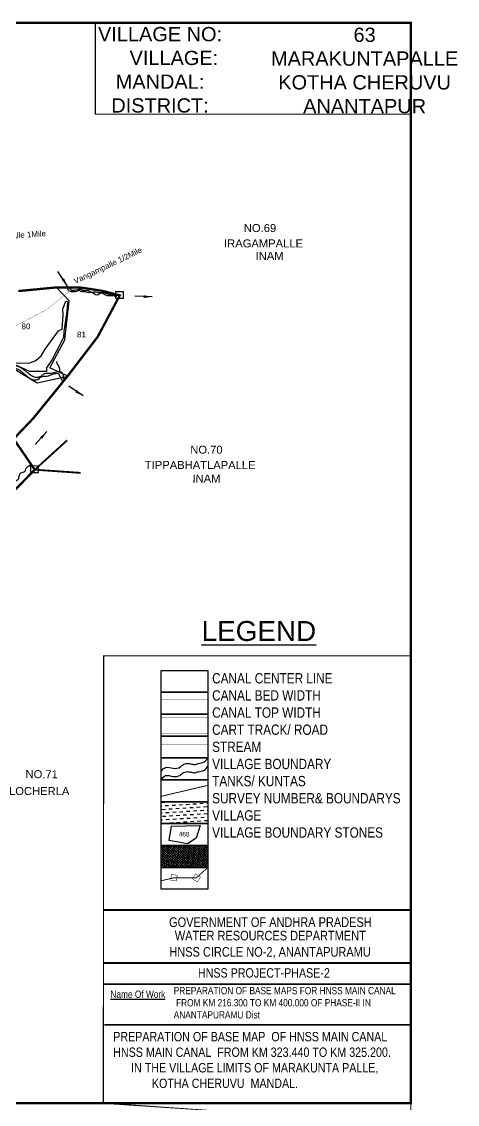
# Model space of a CAD drawing. Header units: feet. Extents: x 788962 to 797078, y 1567318 to 1575139.
# Drawn here: x 795175 to 797078, y 1567318 to 1572051 of the extents above; entities that cross this region are included whole.
import ezdxf
from ezdxf.enums import TextEntityAlignment as Align

# ---------------------------------------------------------------- set-up
doc = ezdxf.new("R2010")
doc.units = ezdxf.units.FT
doc.header["$LTSCALE"] = 15
doc.header["$MEASUREMENT"] = 0
doc.linetypes.add('ACAD_ISO02W100', pattern=[15, 12, -3])
doc.linetypes.add('HIDDEN2', pattern=[0.1875, 0.125, -0.0625])
for name, color, linetype in [('CANAL1', 7, 'Continuous'), ('CSMark', 72, 'Continuous'), ('FRAME 025', 7, 'Continuous'), ('HILL', 17, 'Continuous'), ('PLOT', 7, 'Continuous'), ('PLOT NO', 7, 'Continuous'), ('ROADS', 6, 'Continuous'), ('TABLE', 7, 'Continuous'), ('tank', 4, 'Continuous'), ('TANKS-STREAM', 4, 'Continuous'), ('text1', 7, 'Continuous'), ('text2', 7, 'Continuous'), ('TITLEBLOCK', 7, 'Continuous'), ('VILLAGE', 30, 'Continuous'), ('VILLAGE STONES', 240, 'Continuous')]:
    doc.layers.add(name, color=color, linetype=linetype)
doc.layers.add('VILLAGE BOUNDRY', color=5, linetype='HIDDEN2', lineweight=100)
doc.styles.add('A', font='arial.ttf')
doc.styles.add('ARIALN', font='ARIALN.TTF')
doc.styles.get("Standard").update_dxf_attribs({"font": 'arial.ttf'})
doc.linetypes.add('DOTS', pattern='A,1e-06,-3,["●",Standard,S=3,R=0,X=-1.25,Y=-1.25],-3', length=6.000001)
doc.dimstyles.get("Standard").update_dxf_attribs({"dimtxt": 0.18, "dimasz": 37, "dimexe": 0.18, "dimexo": 0.0625, "dimgap": 0.09, "dimtad": 0, "dimtih": 1, "dimtoh": 1, "dimdec": 4, "dimzin": 0, "dimdsep": 46, "dimtxsty": 'Standard', "dimcen": 0.09, "dimadec": 0, "dimazin": 0, "dimtfac": 1, "dimtdec": 4, "dimtofl": 0, "dimtmove": 0, "dimatfit": 3, "dimfxl": 1, "dimtolj": 1, "dimtzin": 0, "dimarcsym": 0})

msp = doc.modelspace()

# ---------------------------------------------------------------- hatches: boundary and pattern name
at = {"layer": 'tank'}
h = msp.add_hatch(dxfattribs=at)
h.set_pattern_fill('DASH', color=256, scale=121.5050865233713, angle=3.540536199359491, style=0)
h.set_pattern_definition([(3.540536199359491, (22501.85780863417, -128490.6720829196), (14.22120840129349, 16.09708578290969), [15.18813581542142, -15.18813581542142])])
h.paths.add_polyline_path([(795784.7805365204, 1568641.133295645), (795988.8057949289, 1568641.133295645), (795988.8057949289, 1568545.468359856), (795784.7805365204, 1568545.468359856)])
at = {"layer": 'VILLAGE', "linetype": 'Continuous'}
h = msp.add_hatch(dxfattribs=at)
h.set_pattern_fill('SACNCR', color=256, scale=81.61089573577246, angle=1.530319929093559, style=0)
h.set_pattern_definition([(46.53031992909356, (22501.85780863417, -128490.6720829196), (-5.552641114305069, 5.263678017331533), []), (46.53031992909356, (22507.26596822147, -128490.5276013706), (-5.552641114305069, 5.263678017331533), [0, -7.651021475228668])])
h.paths.add_polyline_path([(795784.7805365204, 1568449.803424066), (795988.8057949289, 1568449.803424066), (795988.8057949289, 1568354.138488277), (795784.7805365204, 1568354.138488277)])

# ---------------------------------------------------------------- linework, layer by layer
at = {"layer": 'CANAL1', "color": 5, "const_width": 10}
msp.add_lwpolyline([(788967.1995538648, 1572046.297936659), (796875.0308282932, 1572046.297936659), (796875.0308282932, 1567323.206354718), (788967.1995538648, 1567323.206354718)], close=True, dxfattribs=at)
at = {"layer": 'CANAL1', "color": 5}
msp.add_lwpolyline([(788967.1995538648, 1572046.297936659), (796875.0308282932, 1572046.297936659), (796875.0308282932, 1567323.206354718), (788967.1995538648, 1567323.206354718)], close=True, dxfattribs=at)
at = {"layer": 'CANAL1', "color": 1, "linetype": 'HIDDEN2', "ltscale": 100, "const_width": 1}
msp.add_lwpolyline([(795784.7805365204, 1569167.290442488), (795988.8057949289, 1569167.290442488)], dxfattribs=at)
at = {"layer": 'CANAL1', "color": 5, "ltscale": 100, "const_width": 1}
for points in [[(795988.8057949289, 1569086.625506698), (795784.7805365204, 1569086.625506698)], [(795988.8057949289, 1569056.625506698), (795784.7805365204, 1569056.625506698)]]:
    msp.add_lwpolyline(points, dxfattribs=at)
at = {"layer": 'CANAL1', "color": 1, "ltscale": 100, "const_width": 1}
for points in [[(795988.8057949289, 1569010.960570909), (795784.7805365204, 1569010.960570909)], [(795988.8057949289, 1568940.960570909), (795784.7805365204, 1568940.960570909)]]:
    msp.add_lwpolyline(points, dxfattribs=at)
at = {"layer": 'CSMark', "color": 5, "const_width": 5}
msp.add_lwpolyline([(795533.4158324776, 1569278.878862076), (796875.0308282906, 1569278.878862076), (796875.0308282932, 1567323.206354718), (795531.5934888867, 1567323.31950051)], close=True, dxfattribs=at)
at = {"layer": 'FRAME 025', "lineweight": -3, "const_width": 8.161089573577247}
for points in [[(795531.8347112386, 1568168.144215062), (796875.2720506451, 1568168.144215062)], [(795531.5934888867, 1567936.422130934), (796875.0308282932, 1567936.422130934)], [(795531.5934888867, 1567843.747011392), (796875.0308282932, 1567843.747011392)], [(795535.9289439004, 1567665.618434207), (796879.3662833069, 1567665.618434207)]]:
    msp.add_lwpolyline(points, dxfattribs=at)
at = {"layer": 'HILL'}
msp.add_lwpolyline([(795133.992185702, 1570556.769527), (795159.0449763018, 1570560.200463217), (795206.4766668759, 1570557.667752717), (795236.6462428631, 1570569.934333311), (795260.6648037704, 1570591.109031936), (795277.8446815005, 1570619.82418206), (795336.4973132743, 1570699.937477027), (795351.1661861863, 1570706.371095091), (795356.8798828784, 1570768.800881713), (795354.6706428499, 1570796.380192204), (795368.2897494574, 1570828.868928289), (795376.7006000542, 1570825.912996386), (795373.6722187421, 1570809.254145775), (795372.8775744986, 1570783.603953563), (795358.8742524913, 1570696.133718483), (795357.1482576632, 1570670.282809848), (795326.306448154, 1570608.195844476), (795308.8208738839, 1570575.091633619), (795283.3993736177, 1570537.222909425), (795283.373026541, 1570522.170134639), (795211.0378889843, 1570522.296743815), (795133.992185702, 1570556.769527)], dxfattribs=at)
at = {"layer": 'PLOT'}
msp.add_lwpolyline([(795084.3866898047, 1570567.875306311), (795242.0978905979, 1570472.634619714), (795375.8408441863, 1570502.025981591), (795298.3519386497, 1570537.838902046), (795362.9431352713, 1570660.124882446), (795382.3728736182, 1570831.270109458), (795326.783620457, 1570889.448906301)], dxfattribs=at)
at = {"layer": 'PLOT NO'}
for points in [[(795784.7805365204, 1569215.122910382), (795988.8057949289, 1569215.122910382), (795988.8057949289, 1569119.457974593), (795784.7805365204, 1569119.457974593)], [(795784.7805365204, 1569119.457974593), (795988.8057949289, 1569119.457974593), (795988.8057949289, 1569023.793038803), (795784.7805365204, 1569023.793038803)], [(795784.7805365204, 1569023.793038803), (795988.8057949289, 1569023.793038803), (795988.8057949289, 1568928.128103014), (795784.7805365204, 1568928.128103014)], [(795784.7805365204, 1568928.128103014), (795988.8057949289, 1568928.128103014), (795988.8057949289, 1568832.463167225), (795784.7805365204, 1568832.463167225)], [(795784.7805365204, 1568832.463167225), (795988.8057949289, 1568832.463167225), (795988.8057949289, 1568736.798231435), (795784.7805365204, 1568736.798231435)], [(795784.7805365204, 1568736.798231435), (795988.8057949289, 1568736.798231435), (795988.8057949289, 1568641.133295645), (795784.7805365204, 1568641.133295645)], [(795784.7805365204, 1568641.133295645), (795988.8057949289, 1568641.133295645), (795988.8057949289, 1568545.468359856), (795784.7805365204, 1568545.468359856)], [(795784.7805365204, 1568545.468359856), (795988.8057949289, 1568545.468359856), (795988.8057949289, 1568449.803424066), (795784.7805365204, 1568449.803424066)], [(795784.7805365204, 1568449.803424066), (795988.8057949289, 1568449.803424066), (795988.8057949289, 1568354.138488277), (795784.7805365204, 1568354.138488277)], [(795784.7805365204, 1568354.138488277), (795988.8057949289, 1568354.138488277), (795988.8057949289, 1568258.473552487), (795784.7805365204, 1568258.473552487)]]:
    msp.add_lwpolyline(points, close=True, dxfattribs=at)
msp.add_lwpolyline([(795818.9497741478, 1568471.139258433), (795829.4076714076, 1568534.198600756), (795955.3732362397, 1568536.995627078), (795937.1780279428, 1568481.751271335), (795899.1486271799, 1568456.442480877), (795818.9497741478, 1568471.139258433)], dxfattribs=at)
at = {"layer": 'PLOT NO', "color": 4}
for points in [[(795784.7805365204, 1568773.259405982), (795803.5045038182, 1568791.287803764), (795836.2837185182, 1568787.478838767), (795868.300854791, 1568793.57291345), (795877.7026341541, 1568801.190619017), (795899.3018864945, 1568808.554273891), (795916.3267935417, 1568805.761062817), (795933.0976744464, 1568803.983605665), (795945.8027310255, 1568808.046396929), (795972.2298861188, 1568815.156001109), (795988.8057949289, 1568832.463167225)], [(795784.7805365204, 1568737.434255875), (795803.5045038182, 1568755.462653657), (795836.2837185182, 1568751.65368866), (795868.300854791, 1568757.747763344), (795877.7026341541, 1568765.365468911), (795899.3018864945, 1568772.729123784), (795916.3267935417, 1568769.93591271), (795933.0976744464, 1568768.158455559), (795945.8027310255, 1568772.221246823), (795972.2298861188, 1568779.330851002), (795988.8057949289, 1568796.638017118)]]:
    msp.add_spline(points, degree=3, dxfattribs=at)
at = {"layer": 'ROADS', "linetype": 'DOTS', "ltscale": 0.3, "const_width": 1}
for points in [[(795385.7918238464, 1570874.967767698), (795286.4815591366, 1570793.89316795), (795087.9622724719, 1570689.61940649), (794952.9940911046, 1570607.494219476), (794825.573797787, 1570575.651186356), (794623.6025045376, 1570436.984969716), (794459.0055216601, 1570337.644336409), (794393.3061933196, 1570326.044175344), (794334.5864079725, 1570281.629395269), (794169.4219924882, 1570212.647827), (794133.3934054889, 1570174.16194582), (794072.8274099451, 1570147.984594991), (793955.2022881663, 1570094.747622137), (793920.0875906864, 1570077.286820255), (793866.5015975554, 1570030.070549937), (793834.922905326, 1570028.373603212)], [(795784.7805365204, 1568890.295635119), (795988.8057949289, 1568890.295635119)]]:
    msp.add_lwpolyline(points, dxfattribs=at)
at = {"layer": 'ROADS', "linetype": 'HIDDEN2', "ltscale": 10, "const_width": 1}
msp.add_lwpolyline([(795784.7805365204, 1568870.295635119), (795988.8057949289, 1568870.295635119)], dxfattribs=at)
at = {"layer": 'TANKS-STREAM'}
for points in [[(795590.0719947299, 1570850.470004264), (795568.3670855657, 1570852.25040794), (795550.5366157251, 1570852.86242128), (795534.2667860091, 1570859.279794077), (795522.2580262388, 1570863.947271984), (795512.7533284065, 1570859.704636723), (795504.2184264777, 1570855.847538171), (795477.9799367196, 1570867.527362332), (795467.123556529, 1570866.191161876), (795457.825559183, 1570869.305075495), (795445.6168762263, 1570870.48805337), (795432.0548165453, 1570873.609430436), (795421.2062876126, 1570876.726057971), (795415.382825805, 1570871.702581293), (795405.4952822615, 1570870.171067991), (795393.0913628323, 1570870.579989492), (795382.8232881874, 1570873.114796624), (795375.2880021093, 1570886.680151419)], [(795383.3957254313, 1570885.894885557), (795390.1686512427, 1570879.687752397), (795397.1421205667, 1570877.352328935), (795413.0374613309, 1570878.486115956), (795424.0900372094, 1570881.177198938), (795431.4575921934, 1570882.519529335), (795440.5600715897, 1570878.437942756), (795448.6954660349, 1570875.519657731), (795455.6747534432, 1570876.475456967), (795463.4279225032, 1570876.655503568), (795471.1749919606, 1570873.350687481), (795477.7577642334, 1570869.27351118), (795495.0095315232, 1570870.211330355), (795515.5485065492, 1570866.690530748), (795528.5372280908, 1570868.216616016), (795541.6408367745, 1570864.300533335), (795558.8820993069, 1570859.236709559), (795573.8052721457, 1570858.629761497), (795590.2753065255, 1570855.890505316)], [(794399.8155635168, 1570510.721310869), (794413.5696208155, 1570512.362161276), (794417.7366565136, 1570512.354867656), (794427.3208213957, 1570512.338092362), (794437.7419671862, 1570514.401007489), (794448.5805967911, 1570516.879446373), (794464.4131009162, 1570515.603041285), (794474.827018751, 1570513.503634858), (794493.9916484393, 1570511.388935345), (794509.4074547358, 1570510.113259609), (794522.7469998042, 1570513.003528783), (794529.8433053991, 1570520.067059788), (794536.1018441409, 1570524.634670667), (794552.7772148481, 1570528.76779434), (794565.6920482282, 1570527.080265011), (794579.4454344063, 1570528.304885512), (794591.539257226, 1570533.694744975), (794609.0407382635, 1570533.664111894), (794621.1236330108, 1570532.810477475), (794637.7924469648, 1570533.197556307), (794655.7215538212, 1570539.409640949), (794671.967841644, 1570536.467587289), (794690.7216017655, 1570537.683455567), (794722.3931093976, 1570538.876713736), (794781.5369837097, 1570534.113160572), (794808.6147658747, 1570529.966597778), (794823.7854722512, 1570522.356611228), (794832.3951386231, 1570517.627516924), (794845.1104235506, 1570513.916028545), (794862.1436356312, 1570515.320919266), (794871.7979126269, 1570521.247782354), (794884.1168058871, 1570525.530332978), (794901.5589080958, 1570526.114683738), (794922.0132930327, 1570527.140885745), (794945.2128897402, 1570534.683712231), (794963.8851205877, 1570534.651029971), (794985.6200956156, 1570526.004761847), (795011.2593866643, 1570520.630980449), (795027.069702285, 1570526.75203631), (795048.4280163265, 1570537.372461756), (795070.7979370066, 1570539.792803609), (795131.8832843722, 1570539.00720727), (795147.3885441482, 1570546.459496146), (795169.840425539, 1570539.714489768), (795182.4774575034, 1570531.181293787), (795199.2398888298, 1570519.28802279), (795217.629920601, 1570503.89455556), (795246.7946178393, 1570496.879893182), (795263.3326659226, 1570504.330397758), (795274.7089723401, 1570513.079469333), (795297.4339334945, 1570514.845085595), (795320.6794376835, 1570518.930972343), (795347.5347638556, 1570520.173522835), (795354.7467910013, 1570510.102360113), (795358.0736592804, 1570493.074359222), (795360.3848360507, 1570485.848792461)], [(795353.904471724, 1570471.417092177), (795351.3491064172, 1570486.638350624), (795341.8235879691, 1570502.645528424), (795338.7359999826, 1570508.840828283), (795318.8588951472, 1570511.45473092), (795301.8084870487, 1570506.326328139), (795291.2136149566, 1570501.444556014), (795263.8400602408, 1570499.171263316), (795255.5712619275, 1570495.574975568), (795248.0712006387, 1570488.624488016), (795238.5104711014, 1570484.514648621), (795179.2688684178, 1570516.397659033), (795165.3462251738, 1570528.028053043), (795138.7631332634, 1570534.780266932), (795124.5538101237, 1570530.162727696), (795109.3094990095, 1570524.25744428), (795083.7478523944, 1570524.560115048), (795062.8347992996, 1570525.370438848), (795043.7259800729, 1570524.372236006), (795027.189286319, 1570517.695495266), (795019.6901278617, 1570511.260819066), (794975.6067188599, 1570518.807062458), (794950.566969568, 1570522.203744145), (794928.100585172, 1570520.695605162), (794914.4063879953, 1570515.303421492), (794873.6067501693, 1570513.311535116), (794866.3653230508, 1570506.618524744), (794861.7109183318, 1570502.757980803), (794843.6335331242, 1570500.98425323), (794819.6369548675, 1570510.311074781), (794802.6163408274, 1570522.204797678), (794772.4160893337, 1570527.673786996), (794747.3700200975, 1570527.459719006), (794697.3851840879, 1570532.705454488), (794674.3974685678, 1570528.361186659), (794650.6428217274, 1570528.402764741), (794634.6324247125, 1570527.399138688), (794610.0932409664, 1570521.76803068), (794576.7864416532, 1570522.600070826), (794566.198792337, 1570521.844859731), (794535.9953808916, 1570525.508485912)], [(795327.3095469112, 1570565.646706672), (795328.110370971, 1570560.386330012), (795330.5318459912, 1570555.527622636), (795333.3583067898, 1570550.668229811), (795340.2134403941, 1570533.665648062), (795340.6078051612, 1570527.59690076), (795340.5964761398, 1570521.124334215)], [(795216.6145946485, 1570113.534394511), (795194.5921487659, 1570099.412611911), (795191.1625743094, 1570095.0240477), (795188.2116089667, 1570084.775184045), (795170.1109063702, 1570076.994289319), (795162.2647410792, 1570062.847693781), (795158.3284113457, 1570048.205987781), (795136.3127452801, 1570037.990493331), (795126.0292071527, 1570027.754463977), (795116.1652039397, 1570009.495053943), (795090.7216726941, 1569995.867549742), (795078.9588346983, 1569978.309823423), (795069.6520570436, 1569967.583794005), (795049.1089111113, 1569960.783755177), (795033.935300947, 1569949.579704128), (795024.1328785385, 1569934.94826563), (795007.9850144654, 1569925.699081541), (794990.3748861236, 1569918.893885608), (794983.0252202862, 1569909.141011486), (794972.7510833642, 1569904.276136978), (794957.0945907925, 1569896.490940715), (794952.0336389765, 1569900.660986402), (794920.7292003796, 1569889.973459789), (794908.9817461187, 1569881.204864031), (794880.1325706984, 1569876.860792094), (794860.5636786338, 1569868.105862902), (794856.6307674944, 1569855.417289225), (794852.7021296489, 1569845.170160207), (794844.8627441747, 1569834.929852819), (794840.4393161521, 1569821.265556846), (794836.0149760992, 1569807.112995444), (794827.6782365127, 1569791.99067771), (794817.8102410866, 1569773.188875365), (794809.4675189297, 1569754.648558512), (794800.6488090474, 1569743.433407798), (794794.2810890068, 1569736.120243697), (794785.4665949653, 1569727.346514339), (794769.3178762336, 1569717.609041319), (794766.8659743209, 1569713.218765874), (794761.9579545731, 1569701.996746823), (794752.6614901948, 1569697.130161082), (794742.3711148383, 1569682.987843678)]]:
    msp.add_spline(points, degree=3, dxfattribs=at)
at = {"layer": 'VILLAGE BOUNDRY', "lineweight": -2, "ltscale": 10, "const_width": 10}
msp.add_lwpolyline([(795160.5227788596, 1570873.564121826), (795326.783620457, 1570889.448906301), (795436.2123990409, 1570888.466735339), (795527.852587658, 1570874.443745178), (795603.4397329187, 1570854.569629656), (795507.1991231551, 1570673.900884324), (795375.8408441863, 1570502.025981591), (795225.6437881002, 1570317.36979797), (795139.8227298841, 1570227.333496072), (795232.0203390387, 1570092.669565417), (795102.9850081757, 1569960.468491691)], dxfattribs=at)
at = {"layer": 'VILLAGE BOUNDRY', "ltscale": 10, "const_width": 8}
for points in [[(795229.4057839608, 1570089.990865046), (795373.8807227666, 1570221.446492218)], [(795232.0203390387, 1570092.669565417), (795432.5131328978, 1570078.635700444)]]:
    msp.add_lwpolyline(points, dxfattribs=at)
at = {"layer": 'VILLAGE BOUNDRY', "linetype": 'ACAD_ISO02W100', "ltscale": 2, "const_width": 4}
for points in [[(795784.7805365204, 1568664.986007568), (795988.8057949289, 1568712.875461068)], [(795784.7805365204, 1568295.583281949), (795841.1936407816, 1568308.859674968), (795938.7949840145, 1568308.859674968), (795988.8057949289, 1568354.138488277)]]:
    msp.add_lwpolyline(points, dxfattribs=at)
at = {"layer": 'VILLAGE STONES', "color": 5, "const_width": 5}
msp.add_lwpolyline([(796875.0308282932, 1572046.297936659), (795496.905539468, 1572046.297936659), (795496.905539468, 1571646.555164911), (796875.0308282932, 1571646.555164911)], close=True, dxfattribs=at)
at = {"layer": 'VILLAGE STONES'}
for points in [[(795586.7545302834, 1570872.19776588), (795618.3695403658, 1570872.142429697), (795618.3157811661, 1570841.428391235), (795586.7007710837, 1570841.483727417)], [(795215.3351364036, 1570110.297701641), (795246.9501464857, 1570110.242365458), (795246.896387286, 1570079.528326995), (795215.2813772038, 1570079.583663178)]]:
    msp.add_lwpolyline(points, close=True, dxfattribs=at)
at = {"layer": 'VILLAGE STONES', "const_width": 2.031935306974033}
for points in [[(795828.9829068899, 1568322.819235537), (795854.2277813375, 1568320.023661407), (795851.4322072077, 1568294.778786959), (795826.1873327603, 1568297.574361089)], [(795921.0673073365, 1568304.119876065), (795934.861472982, 1568325.446852286), (795956.188449203, 1568311.65268664), (795942.3942835573, 1568290.32571042)]]:
    msp.add_lwpolyline(points, close=True, dxfattribs=at)

# ---------------------------------------------------------------- texts
at = {"layer": 'PLOT NO'}
for s, height, rotation, p in [('80', 25, 359.8997145192541, (795193.4814263643, 1570719.234006325)), ('81', 25, 359.8997145192541, (795436.0861628497, 1570683.545926486)), ('468', 20, 358.6877058951246, (795884.7979521597, 1568499.383155484))]:
    msp.add_text(s, height=height, rotation=rotation, dxfattribs=at).set_placement(p, align=Align.MIDDLE_CENTER)
at = {"layer": 'TABLE', "extrusion": (0.000201441454039347, 0.004806825185374129, 0.9999884268595202), "style": 'A'}
msp.add_text('%%ULEGEND', height=87.15443580657487, rotation=359.9999445037521, dxfattribs=at).set_placement((796211.347042608, 1569368.622848915, 7704.161454182771), align=Align.MIDDLE)
at = {"layer": 'text2'}
for s, rotation, p in [('Vangampalle 1Mile', 4.189659263791971, (794985.6847681402, 1571091.998243021)), ('Vangampalle 1/2Mile', 25.60173208544975, (795409.7343826514, 1570903.906240758))]:
    msp.add_text(s, height=25, rotation=rotation, dxfattribs=at).set_placement(p)
at = {"layer": 'TITLEBLOCK', "extrusion": (0.000201441454039347, 0.004806825185374129, 0.9999884268595202), "style": 'ARIALN'}
for s, height, rotation, p in [('GOVERNMENT OF ANDHRA PRADESH ', 41.9008035078725, 359.9999445022776, (795818.9687715401, 1568074.831911541, 7691.4481896612)), ('HNSS PROJECT-PHASE-2', 40.80544786788623, 359.9999445037521, (795945.0963624079, 1567853.617972256, 7692.093812498425))]:
    msp.add_text(s, height=height, rotation=rotation, dxfattribs=at).set_placement(p)
at = {"layer": 'TITLEBLOCK', "extrusion": (0.000201441454039347, 0.00480682518537413, 0.9999884268595203), "style": 'ARIALN'}
for s, p in [('WATER RESOURCES DEPARTMENT  ', (795843.9473610452, 1568016.074218731, 7690.680402248105)), ('HNSS CIRCLE NO-2, ANANTAPURAMU', (795820.2409107807, 1567945.007298656, 7690.334016468008))]:
    msp.add_text(s, height=41.9008035078725, rotation=359.9999445022776, dxfattribs=at).set_placement(p)
at = {"layer": 'TITLEBLOCK', "extrusion": (0.000201441454039347, 0.004806825185374129, 0.9999884268595203), "style": 'ARIALN'}
msp.add_text('%%UName Of Work', height=31.6842403007268, rotation=359.9999445018158, dxfattribs=at).set_placement((795562.5006103757, 1567764.93830277, 7692.648108849301))
at = {"layer": 'TITLEBLOCK', "extrusion": (0.000201441454039347, 0.004806825185374129, 0.9999884268595202), "attachment_point": 1, "text_direction": (0.9999999797106701, -9.68581058427952e-07, -0.0002014391254357059), "style": 'ARIALN'}
for s, insert, char_height, width in [('CANAL CENTER LINE \\PCANAL BED WIDTH {\\H1.5288x; }\\PCANAL TOP WIDTH {\\H1.3525x; }\\PCART TRACK/ ROAD{\\H1.4113x; }\\PSTREAM {\\H1.3917x; }\\PVILLAGE BOUNDARY{\\H1.3982x; }\\PTANKS/ KUNTAS{\\H1.3961x; }\\PSURVEY NUMBER& BOUNDARYS{\\H1.3968x; }\\PVILLAGE{\\H1.3966x; }\\PVILLAGE BOUNDARY STONES{\\H1.3966x; }', (796007.1763639792, 1569203.224304192), 44.9339339244059, 942.0809728227935), ('PREPARATION OF BASE MAP  OF HNSS MAIN CANAL HNSS MAIN CANAL  FROM KM {\\C1;323.440} TO KM {\\C1;325.200\\C0;.              IN THE VILLAGE LIMITS OF\\C1; MARAKUNTA PALLE,                         \\C0;KOTHA CHERUVU  MANDAL.}', (795574.9422698714, 1567634.612814449, -4.731504030798533), 40.80544786788623, 1306.132887290575)]:
    msp.add_mtext(s, dxfattribs=dict(at, insert=insert, char_height=char_height, width=width))
at = {"layer": 'TITLEBLOCK', "extrusion": (0.000201441454039347, 0.004806825185374129, 0.9999884268595203), "insert": (795839.309698983, 1567831.125748764, -3.673874899769453), "char_height": 31.6842403007268, "width": 1022.727941766023, "attachment_point": 1, "text_direction": (0.9999999797106702, -9.685810584279522e-07, -0.0002014391254357059), "style": 'ARIALN'}
msp.add_mtext('PREPARATION OF BASE MAPS FOR HNSS MAIN CANAL\\P FROM KM 216.300 TO KM 400.000 OF PHASE-II IN ANANTAPURAMU Dist', dxfattribs=at)
at = {"layer": 'VILLAGE STONES'}
for s, p in [('NO.69', (796145.6206205077, 1571131.585672669)), ('IRAGAMPALLE', (796059.1328363408, 1571064.620351017)), ('INAM', (796196.8304162994, 1571009.99927544)), ('NO.70', (795911.5632013523, 1570162.7547217)), ('TIPPABHATLAPALLE', (795713.1025257044, 1570095.98261884)), ('INAM', (795921.112095113, 1570036.579038325)), ('NO.71', (795191.8688020457, 1568744.17106465)), ('LOCHERLA', (795119.7203315152, 1568670.604435934))]:
    msp.add_text(s, height=35, rotation=359.8997145192541, dxfattribs=at).set_placement(p)
at = {"layer": 'VILLAGE STONES', "char_height": 62.33510645992506, "attachment_point": 2}
for s, insert, width in [('VILLAGE NO:\\P     VILLAGE:\\PMANDAL:\\PDISTRICT:', (795779.4083728467, 1572027.964059036), 555.3214788288947), ('63  \\PMARAKUNTAPALLE{\\fArial|b1|i0|c0|p34;\\P}KOTHA CHERUVU{\\fArial|b1|i0|c0|p34; \\P}ANANTAPUR  ', (796673.2962877525, 1572025.014155651), 1191.735674289677)]:
    msp.add_mtext(s, dxfattribs=dict(at, insert=insert, width=width))

# ---------------------------------------------------------------- leaders
at = {"layer": 'text1', "color": 5}
for points in [[(795375.1538360425, 1570895.166130383), (795333.3588682148, 1570958.577212505)], [(795744.7803058149, 1570848.32615552), (795668.8696930407, 1570850.642087264)], [(795443.3003041281, 1570415.001715713), (795380.3569060264, 1570457.497754434)], [(795285.166509997, 1570258.909872154), (795234.0769140174, 1570202.717009135)]]:
    msp.add_leader(points, dimstyle='Standard', override={"dimgap": 0.09, "dimtad": 0}, dxfattribs=at)

doc.saveas('drawing.dxf')
